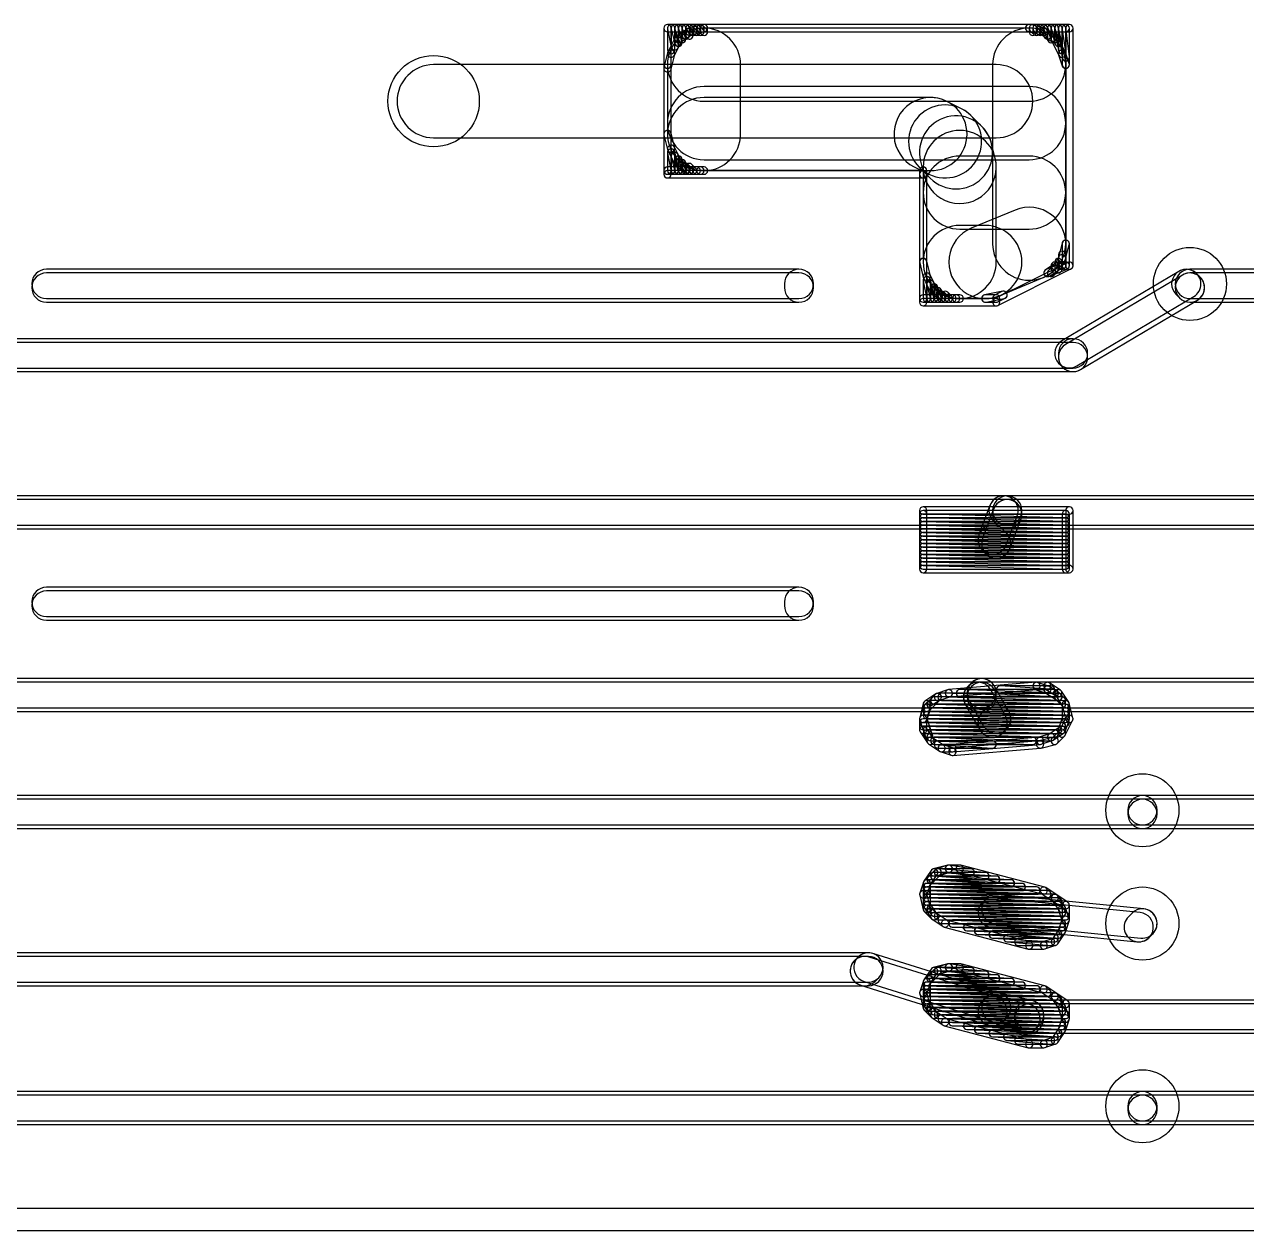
# Model space of a CAD drawing. Extents: x 2.7 to 76.1, y 3.1 to 47.6.
# Drawn here: x 55.09 to 63.59, y 37.76 to 46.14 of the extents above; entities that cross this region are included whole.
import ezdxf

# ---------------------------------------------------------------- set-up
doc = ezdxf.new("R2010")
doc.units = 0

msp = doc.modelspace()

# ---------------------------------------------------------------- linework, layer by layer
for points in [[(62.357, 46.1423), (59.563, 46.1423, 1), (59.563, 46.09145), (62.357, 46.09145, 1)], [(59.537575, 46.116875), (59.537575, 45.100875, 1), (59.588425, 45.100875), (59.588425, 46.116875, 1)], [(59.817, 46.1423), (59.563, 46.1423, 1), (59.563, 46.09145), (59.817, 46.09145, 1)], [(59.537575, 46.116875), (59.537575, 45.862875, 1), (59.588425, 45.862875), (59.588425, 46.116875, 1)], [(59.563465, 46.111885), (59.588865, 45.984885, 1), (59.63873, 45.99486), (59.61333, 46.12186, 1)], [(59.613825, 45.964475), (59.613825, 46.116875, 1), (59.562975, 46.116875), (59.562975, 45.964475, 1)], [(59.58913, 46.110705), (59.61453, 46.009105, 1), (59.663865, 46.02144), (59.638465, 46.12304, 1)], [(59.639225, 45.989875), (59.639225, 46.116875, 1), (59.588375, 46.116875), (59.588375, 45.989875, 1)], [(59.615075, 46.10883), (59.640475, 46.03263, 1), (59.68872, 46.048715), (59.66332, 46.124915, 1)], [(59.664625, 46.015275), (59.664625, 46.116875, 1), (59.613775, 46.116875), (59.613775, 46.015275, 1)], [(59.641855, 46.1055), (59.667255, 46.0547, 1), (59.71274, 46.077445), (59.68734, 46.128245, 1)], [(59.690025, 46.040675), (59.690025, 46.116875, 1), (59.639175, 46.116875), (59.639175, 46.040675, 1)], [(59.667255, 46.1055), (59.692655, 46.0547, 1), (59.73814, 46.077445), (59.71274, 46.128245, 1)], [(59.715425, 46.066075), (59.715425, 46.116875, 1), (59.664575, 46.116875), (59.664575, 46.066075, 1)], [(59.721565, 46.066805), (59.823165, 46.092205, 1), (59.81083, 46.14154), (59.70923, 46.11614, 1)], [(59.69742, 46.098895), (59.72282, 46.073495, 1), (59.758775, 46.10945), (59.733375, 46.13485, 1)], [(59.740825, 46.066075), (59.740825, 46.116875, 1), (59.689975, 46.116875), (59.689975, 46.066075, 1)], [(59.72282, 46.098895), (59.74822, 46.073495, 1), (59.784175, 46.10945), (59.758775, 46.13485, 1)], [(59.766225, 46.091475), (59.766225, 46.116875, 1), (59.715375, 46.116875), (59.715375, 46.091475, 1)], [(59.74822, 46.098895), (59.77362, 46.073495, 1), (59.809575, 46.10945), (59.784175, 46.13485, 1)], [(59.791625, 46.091475), (59.791625, 46.116875, 1), (59.740775, 46.116875), (59.740775, 46.091475, 1)], [(59.77362, 46.098895), (59.79902, 46.073495, 1), (59.834975, 46.10945), (59.809575, 46.13485, 1)], [(59.817025, 46.091475), (59.817025, 46.116875, 1), (59.766175, 46.116875), (59.766175, 46.091475, 1)], [(59.842425, 46.091475), (59.842425, 46.116875, 1), (59.791575, 46.116875), (59.791575, 46.091475, 1)], [(62.07143, 46.092205), (62.17303, 46.066805, 1), (62.185365, 46.11614), (62.083765, 46.14154, 1)], [(62.3316, 46.1423), (62.0776, 46.1423, 1), (62.0776, 46.09145), (62.3316, 46.09145, 1)], [(62.08502, 46.098895), (62.11042, 46.073495, 1), (62.146375, 46.10945), (62.120975, 46.13485, 1)], [(62.128425, 46.091475), (62.128425, 46.116875, 1), (62.077575, 46.116875), (62.077575, 46.091475, 1)], [(62.11042, 46.098895), (62.13582, 46.073495, 1), (62.171775, 46.10945), (62.146375, 46.13485, 1)], [(62.153825, 46.091475), (62.153825, 46.116875, 1), (62.102975, 46.116875), (62.102975, 46.091475, 1)], [(62.13582, 46.098895), (62.16122, 46.073495, 1), (62.197175, 46.10945), (62.171775, 46.13485, 1)], [(62.179225, 46.091475), (62.179225, 46.116875, 1), (62.128375, 46.116875), (62.128375, 46.091475, 1)], [(62.156455, 46.1055), (62.181855, 46.0547, 1), (62.22734, 46.077445), (62.20194, 46.128245, 1)], [(62.204625, 46.091475), (62.204625, 46.116875, 1), (62.153775, 46.116875), (62.153775, 46.091475, 1)], [(62.180475, 46.10883), (62.205875, 46.03263, 1), (62.25412, 46.048715), (62.22872, 46.124915, 1)], [(62.230025, 46.066075), (62.230025, 46.116875, 1), (62.179175, 46.116875), (62.179175, 46.066075, 1)], [(62.205875, 46.10883), (62.231275, 46.03263, 1), (62.27952, 46.048715), (62.25412, 46.124915, 1)], [(62.255425, 46.040675), (62.255425, 46.116875, 1), (62.204575, 46.116875), (62.204575, 46.040675, 1)], [(62.23073, 46.110705), (62.25613, 46.009105, 1), (62.305465, 46.02144), (62.280065, 46.12304, 1)], [(62.280825, 46.040675), (62.280825, 46.116875, 1), (62.229975, 46.116875), (62.229975, 46.040675, 1)], [(62.25572, 46.112695), (62.28112, 45.960295, 1), (62.331275, 45.96865), (62.305875, 46.12105, 1)], [(62.306225, 46.015275), (62.306225, 46.116875, 1), (62.255375, 46.116875), (62.255375, 46.015275, 1)], [(62.28097, 46.11372), (62.30637, 45.91052, 1), (62.356825, 45.916825), (62.331425, 46.120025, 1)], [(62.331625, 45.964475), (62.331625, 46.116875, 1), (62.280775, 46.116875), (62.280775, 45.964475, 1)], [(62.357025, 45.913675), (62.357025, 46.116875, 1), (62.306175, 46.116875), (62.306175, 45.913675, 1)], [(62.357025, 45.862875), (62.357025, 46.116875, 1), (62.306175, 46.116875), (62.306175, 45.862875, 1)], [(62.382425, 44.465875), (62.382425, 46.116875, 1), (62.331575, 46.116875), (62.331575, 44.465875, 1)], [(59.61114, 45.9277), (59.66194, 46.0293, 1), (59.616455, 46.052045), (59.565655, 45.950445, 1)], [(62.0776, 46.1169), (59.817, 46.1169, 1), (59.817, 45.60885), (62.0776, 45.60885, 1)], [(59.562975, 45.862875), (59.562975, 45.380275, 1), (60.071025, 45.380275), (60.071025, 45.862875, 1)], [(59.6533, 46.01952), (59.7295, 46.07032, 1), (59.701295, 46.112625), (59.625095, 46.061825, 1)], [(62.331625, 44.618275), (62.331625, 45.862875, 1), (61.823575, 45.862875), (61.823575, 44.618275, 1)], [(62.165095, 46.07032), (62.241295, 46.01952, 1), (62.2695, 46.061825), (62.1933, 46.112625, 1)], [(62.232655, 46.0293), (62.283455, 45.9277, 1), (62.32894, 45.950445), (62.27814, 46.052045, 1)], [(59.587665, 45.831305), (59.613065, 45.932905, 1), (59.56373, 45.94524), (59.53833, 45.84364, 1)], [(62.282075, 45.93103), (62.307475, 45.85483, 1), (62.35572, 45.870915), (62.33032, 45.947115, 1)], [(57.9374, 45.35485), (61.849, 45.35485, 1), (61.849, 45.8629), (57.9374, 45.8629, 1)], [(59.817, 45.20245), (62.0776, 45.20245, 1), (62.0776, 45.7105), (59.817, 45.7105, 1)], [(59.817, 45.12625), (61.3918, 45.12625, 1), (61.3918, 45.6343), (59.817, 45.6343, 1)], [(61.278195, 45.153065), (61.379795, 45.102265, 1), (61.607, 45.55668), (61.5054, 45.60748, 1)], [(61.313775, 45.14985), (61.389975, 45.07365, 1), (61.74922, 45.432895), (61.67302, 45.509095, 1)], [(61.323155, 45.19166), (61.348555, 45.09006, 1), (61.84144, 45.213285), (61.81604, 45.314885, 1)], [(59.613065, 45.28484), (59.587665, 45.38644, 1), (59.53833, 45.374105), (59.56373, 45.272505, 1)], [(59.537575, 45.380275), (59.537575, 45.126275, 1), (59.588425, 45.126275), (59.588425, 45.380275, 1)], [(61.340975, 45.151675), (61.340975, 44.491275, 1), (61.849025, 44.491275), (61.849025, 45.151675, 1)], [(59.66194, 45.188445), (59.61114, 45.290045, 1), (59.565655, 45.2673), (59.616455, 45.1657, 1)], [(59.563465, 45.248285), (59.588865, 45.121285, 1), (59.63873, 45.13126), (59.61333, 45.25826, 1)], [(59.613825, 45.126275), (59.613825, 45.253275, 1), (59.562975, 45.253275), (59.562975, 45.126275, 1)], [(59.58913, 45.221705), (59.61453, 45.120105, 1), (59.663865, 45.13244), (59.638465, 45.23404, 1)], [(59.639225, 45.126275), (59.639225, 45.227875, 1), (59.588375, 45.227875), (59.588375, 45.126275, 1)], [(59.615075, 45.19443), (59.640475, 45.11823, 1), (59.68872, 45.134315), (59.66332, 45.210515, 1)], [(59.664625, 45.126275), (59.664625, 45.202475, 1), (59.613775, 45.202475), (59.613775, 45.126275, 1)], [(59.7295, 45.147425), (59.6533, 45.198225, 1), (59.625095, 45.15592), (59.701295, 45.10512, 1)], [(59.641855, 45.1657), (59.667255, 45.1149, 1), (59.71274, 45.137645), (59.68734, 45.188445, 1)], [(59.690025, 45.126275), (59.690025, 45.177075, 1), (59.639175, 45.177075), (59.639175, 45.126275, 1)], [(61.595, 44.71985), (62.0776, 44.71985, 1), (62.0776, 45.2279), (61.595, 45.2279, 1)], [(59.563, 45.10085), (59.817, 45.10085, 1), (59.817, 45.1517), (59.563, 45.1517, 1)], [(59.563, 45.07545), (61.341, 45.07545, 1), (61.341, 45.1263), (59.563, 45.1263, 1)], [(59.67202, 45.133695), (59.69742, 45.108295, 1), (59.733375, 45.14425), (59.707975, 45.16965, 1)], [(59.715425, 45.126275), (59.715425, 45.151675, 1), (59.664575, 45.151675), (59.664575, 45.126275, 1)], [(59.69742, 45.133695), (59.72282, 45.108295, 1), (59.758775, 45.14425), (59.733375, 45.16965, 1)], [(59.740825, 45.126275), (59.740825, 45.151675, 1), (59.689975, 45.151675), (59.689975, 45.126275, 1)], [(59.817, 45.1517), (59.7154, 45.1517, 1), (59.7154, 45.10085), (59.817, 45.10085, 1)], [(59.7408, 45.10085), (59.7662, 45.10085, 1), (59.7662, 45.1517), (59.7408, 45.1517, 1)], [(59.7662, 45.10085), (59.7916, 45.10085, 1), (59.7916, 45.1517), (59.7662, 45.1517, 1)], [(59.7916, 45.10085), (59.817, 45.10085, 1), (59.817, 45.1517), (59.7916, 45.1517, 1)], [(61.366425, 45.100875), (61.366425, 45.126275, 1), (61.315575, 45.126275), (61.315575, 45.100875, 1)], [(61.315575, 45.126275), (61.315575, 45.100875, 1), (61.366425, 45.100875), (61.366425, 45.126275, 1)], [(61.315575, 45.100875), (61.315575, 44.211875, 1), (61.366425, 44.211875), (61.366425, 45.100875, 1)], [(61.8705, 44.25679), (62.1753, 44.38379, 1), (61.979895, 44.852755), (61.675095, 44.725755, 1)], [(61.595, 44.23725), (61.7728, 44.23725, 1), (61.7728, 44.7453), (61.595, 44.7453, 1)], [(62.30693, 44.62444), (62.28153, 44.52284, 1), (62.330865, 44.510505), (62.356265, 44.612105, 1)], [(62.357025, 44.465875), (62.357025, 44.618275, 1), (62.306175, 44.618275), (62.306175, 44.465875, 1)], [(62.283455, 44.528045), (62.258055, 44.477245, 1), (62.30354, 44.4545), (62.32894, 44.5053, 1)], [(62.331625, 44.465875), (62.331625, 44.542075, 1), (62.280775, 44.542075), (62.280775, 44.465875, 1)], [(60.4774, 44.4405), (55.245, 44.4405, 1), (55.245, 44.23725), (60.4774, 44.23725, 1)], [(60.579025, 44.313475), (60.579025, 44.338875, 1), (60.375775, 44.338875), (60.375775, 44.313475, 1)], [(61.391065, 44.39584), (61.365665, 44.49744, 1), (61.31633, 44.485105), (61.34173, 44.383505, 1)], [(61.315575, 44.491275), (61.315575, 44.237275, 1), (61.366425, 44.237275), (61.366425, 44.491275, 1)], [(61.86037, 44.18913), (62.36837, 44.44313, 1), (62.345625, 44.488615), (61.837625, 44.234615, 1)], [(62.21404, 44.391465), (62.34104, 44.442265, 1), (62.322155, 44.48948), (62.195155, 44.43868, 1)], [(62.266695, 44.487025), (62.190495, 44.436225, 1), (62.2187, 44.39392), (62.2949, 44.44472, 1)], [(62.247975, 44.397095), (62.273375, 44.422495, 1), (62.23742, 44.45845), (62.21202, 44.43305, 1)], [(62.23742, 44.447895), (62.26282, 44.422495, 1), (62.298775, 44.45845), (62.273375, 44.48385, 1)], [(62.280825, 44.440475), (62.280825, 44.465875, 1), (62.229975, 44.465875), (62.229975, 44.440475, 1)], [(62.26282, 44.473295), (62.28822, 44.447895, 1), (62.324175, 44.48385), (62.298775, 44.50925, 1)], [(63.117915, 44.426255), (62.305115, 43.943655, 1), (62.40888, 43.76889), (63.22168, 44.25149, 1)], [(62.306225, 44.440475), (62.306225, 44.491275, 1), (62.255375, 44.491275), (62.255375, 44.440475, 1)], [(63.267055, 44.38533), (63.241655, 44.41073, 1), (63.09794, 44.267015), (63.12334, 44.241615, 1)], [(65.5574, 44.4405), (63.1952, 44.4405, 1), (63.1952, 44.23725), (65.5574, 44.23725, 1)], [(55.245, 44.21185), (60.4774, 44.21185, 1), (60.4774, 44.4151), (55.245, 44.4151, 1)], [(61.43994, 44.299445), (61.38914, 44.401045, 1), (61.343655, 44.3783), (61.394455, 44.2767, 1)], [(61.341465, 44.359285), (61.366865, 44.232285, 1), (61.41673, 44.24226), (61.39133, 44.36926, 1)], [(61.391825, 44.237275), (61.391825, 44.364275, 1), (61.340975, 44.364275), (61.340975, 44.237275, 1)], [(61.36713, 44.332705), (61.39253, 44.231105, 1), (61.441865, 44.24344), (61.416465, 44.34504, 1)], [(61.417225, 44.237275), (61.417225, 44.338875, 1), (61.366375, 44.338875), (61.366375, 44.237275, 1)], [(62.43428, 43.74349), (63.24708, 44.22609, 1), (63.143315, 44.400855), (62.330515, 43.918255, 1)], [(63.1952, 44.21185), (65.5574, 44.21185, 1), (65.5574, 44.4151), (63.1952, 44.4151, 1)], [(61.393075, 44.30543), (61.418475, 44.22923, 1), (61.46672, 44.245315), (61.44132, 44.321515, 1)], [(61.442625, 44.237275), (61.442625, 44.313475, 1), (61.391775, 44.313475), (61.391775, 44.237275, 1)], [(61.5075, 44.258425), (61.4313, 44.309225, 1), (61.403095, 44.26692), (61.479295, 44.21612, 1)], [(61.419855, 44.2767), (61.445255, 44.2259, 1), (61.49074, 44.248645), (61.46534, 44.299445, 1)], [(61.468025, 44.237275), (61.468025, 44.288075, 1), (61.417175, 44.288075), (61.417175, 44.237275, 1)], [(61.45002, 44.244695), (61.47542, 44.219295, 1), (61.511375, 44.25525), (61.485975, 44.28065, 1)], [(61.493425, 44.237275), (61.493425, 44.262675, 1), (61.442575, 44.262675), (61.442575, 44.237275, 1)], [(61.47542, 44.244695), (61.50082, 44.219295, 1), (61.536775, 44.25525), (61.511375, 44.28065, 1)], [(61.518825, 44.237275), (61.518825, 44.262675, 1), (61.467975, 44.262675), (61.467975, 44.237275, 1)], [(61.89481, 44.287605), (61.76781, 44.262205, 1), (61.777785, 44.21234), (61.904785, 44.23774, 1)], [(61.86037, 44.21453), (61.91117, 44.23993, 1), (61.888425, 44.285415), (61.837625, 44.260015, 1)], [(61.341, 44.21185), (61.595, 44.21185, 1), (61.595, 44.2627), (61.341, 44.2627, 1)], [(61.341, 44.18645), (61.849, 44.18645, 1), (61.849, 44.2373), (61.341, 44.2373, 1)], [(61.595, 44.2627), (61.4934, 44.2627, 1), (61.4934, 44.21185), (61.595, 44.21185, 1)], [(61.5188, 44.21185), (61.5442, 44.21185, 1), (61.5442, 44.2627), (61.5188, 44.2627, 1)], [(61.5442, 44.21185), (61.5696, 44.21185, 1), (61.5696, 44.2627), (61.5442, 44.2627, 1)], [(61.5696, 44.21185), (61.595, 44.21185, 1), (61.595, 44.2627), (61.5696, 44.2627, 1)], [(61.7728, 44.21185), (61.849, 44.21185, 1), (61.849, 44.2627), (61.7728, 44.2627, 1)], [(62.3824, 43.9579), (54.9402, 43.9579, 1), (54.9402, 43.75465), (62.3824, 43.75465, 1)], [(54.9402, 43.72925), (62.3824, 43.72925, 1), (62.3824, 43.9325), (54.9402, 43.9325, 1)], [(62.484025, 43.830875), (62.484025, 43.856275, 1), (62.280775, 43.856275), (62.280775, 43.830875, 1)], [(61.9252, 42.8657), (52.705, 42.8657, 1), (52.705, 42.66245), (61.9252, 42.66245, 1)], [(52.705, 42.63705), (61.9252, 42.63705, 1), (61.9252, 42.8403), (52.705, 42.8403, 1)], [(61.804645, 42.799755), (61.728445, 42.596555, 1), (61.91875, 42.52519), (61.99495, 42.72839, 1)], [(61.804645, 42.799755), (61.728445, 42.596555, 1), (61.91875, 42.52519), (61.99495, 42.72839, 1)], [(61.94415, 42.49979), (62.02035, 42.70299, 1), (61.830045, 42.774355), (61.753845, 42.571155, 1)], [(61.94415, 42.49979), (62.02035, 42.70299, 1), (61.830045, 42.774355), (61.753845, 42.571155, 1)], [(61.997055, 42.81053), (61.971655, 42.83593, 1), (61.82794, 42.692215), (61.85334, 42.666815, 1)], [(62.026825, 42.738675), (62.026825, 42.764075, 1), (61.823575, 42.764075), (61.823575, 42.738675, 1)], [(64.77, 42.8657), (61.9252, 42.8657, 1), (61.9252, 42.66245), (64.77, 42.66245, 1)], [(61.9252, 42.63705), (64.77, 42.63705, 1), (64.77, 42.8403), (61.9252, 42.8403, 1)], [(62.33225, 42.71329), (61.34165, 42.73869, 1), (61.340345, 42.687855), (62.330945, 42.662455, 1)], [(62.357, 42.7895), (61.341, 42.7895, 1), (61.341, 42.73865), (62.357, 42.73865, 1)], [(61.315575, 42.764075), (61.315575, 42.357675, 1), (61.366425, 42.357675), (61.366425, 42.764075, 1)], [(62.3316, 42.7641), (61.341, 42.7641, 1), (61.341, 42.71325), (62.3316, 42.71325, 1)], [(61.315575, 42.738675), (61.315575, 42.357675, 1), (61.366425, 42.357675), (61.366425, 42.738675, 1)], [(61.341, 42.68785), (62.3316, 42.68785, 1), (62.3316, 42.7387), (61.341, 42.7387, 1)], [(62.357025, 42.357675), (62.357025, 42.738675, 1), (62.306175, 42.738675), (62.306175, 42.357675, 1)], [(62.382425, 42.357675), (62.382425, 42.764075, 1), (62.331575, 42.764075), (62.331575, 42.357675, 1)], [(62.33225, 42.68789), (61.34165, 42.71329, 1), (61.340345, 42.662455), (62.330945, 42.637055, 1)], [(62.33225, 42.66249), (61.34165, 42.68789, 1), (61.340345, 42.637055), (62.330945, 42.611655, 1)], [(62.33225, 42.63709), (61.34165, 42.66249, 1), (61.340345, 42.611655), (62.330945, 42.586255, 1)], [(61.341, 42.66245), (62.3316, 42.66245, 1), (62.3316, 42.7133), (61.341, 42.7133, 1)], [(61.341, 42.63705), (62.3316, 42.63705, 1), (62.3316, 42.6879), (61.341, 42.6879, 1)], [(61.341, 42.61165), (62.3316, 42.61165, 1), (62.3316, 42.6625), (61.341, 42.6625, 1)], [(61.75174, 42.489015), (61.77714, 42.463615, 1), (61.920855, 42.60733), (61.895455, 42.63273, 1)], [(62.33225, 42.61169), (61.34165, 42.63709, 1), (61.340345, 42.586255), (62.330945, 42.560855, 1)], [(62.33225, 42.58629), (61.34165, 42.61169, 1), (61.340345, 42.560855), (62.330945, 42.535455, 1)], [(62.33225, 42.56089), (61.34165, 42.58629, 1), (61.340345, 42.535455), (62.330945, 42.510055, 1)], [(61.341, 42.58625), (62.3316, 42.58625, 1), (62.3316, 42.6371), (61.341, 42.6371, 1)], [(62.3316, 42.6371), (61.341, 42.6371, 1), (61.341, 42.58625), (62.3316, 42.58625, 1)], [(61.341, 42.58625), (62.3316, 42.58625, 1), (62.3316, 42.6371), (61.341, 42.6371, 1)], [(61.341, 42.56085), (62.3316, 42.56085, 1), (62.3316, 42.6117), (61.341, 42.6117, 1)], [(61.341, 42.53545), (62.3316, 42.53545, 1), (62.3316, 42.5863), (61.341, 42.5863, 1)], [(62.33225, 42.53549), (61.34165, 42.56089, 1), (61.340345, 42.510055), (62.330945, 42.484655, 1)], [(62.33225, 42.51009), (61.34165, 42.53549, 1), (61.340345, 42.484655), (62.330945, 42.459255, 1)], [(62.33225, 42.48469), (61.34165, 42.51009, 1), (61.340345, 42.459255), (62.330945, 42.433855, 1)], [(62.33225, 42.45929), (61.34165, 42.48469, 1), (61.340345, 42.433855), (62.330945, 42.408455, 1)], [(61.341, 42.51005), (62.3316, 42.51005, 1), (62.3316, 42.5609), (61.341, 42.5609, 1)], [(61.341, 42.48465), (62.3316, 42.48465, 1), (62.3316, 42.5355), (61.341, 42.5355, 1)], [(61.341, 42.45925), (62.3316, 42.45925, 1), (62.3316, 42.5101), (61.341, 42.5101, 1)], [(61.341, 42.43385), (62.3316, 42.43385, 1), (62.3316, 42.4847), (61.341, 42.4847, 1)], [(62.33225, 42.43389), (61.34165, 42.45929, 1), (61.340345, 42.408455), (62.330945, 42.383055, 1)], [(62.33225, 42.40849), (61.34165, 42.43389, 1), (61.340345, 42.383055), (62.330945, 42.357655, 1)], [(61.341, 42.40845), (62.3316, 42.40845, 1), (62.3316, 42.4593), (61.341, 42.4593, 1)], [(61.341, 42.38305), (62.3316, 42.38305, 1), (62.3316, 42.4339), (61.341, 42.4339, 1)], [(61.341, 42.35765), (62.3316, 42.35765, 1), (62.3316, 42.4085), (61.341, 42.4085, 1)], [(61.341, 42.33225), (62.3316, 42.33225, 1), (62.3316, 42.3831), (61.341, 42.3831, 1)], [(61.341, 42.33225), (62.357, 42.33225, 1), (62.357, 42.3831), (61.341, 42.3831, 1)], [(60.4774, 42.2307), (55.245, 42.2307, 1), (55.245, 42.02745), (60.4774, 42.02745, 1)], [(60.579025, 42.103675), (60.579025, 42.129075, 1), (60.375775, 42.129075), (60.375775, 42.103675, 1)], [(55.245, 42.00205), (60.4774, 42.00205, 1), (60.4774, 42.2053), (55.245, 42.2053, 1)], [(61.7474, 41.5957), (53.4924, 41.5957, 1), (53.4924, 41.39245), (61.7474, 41.39245, 1)], [(53.4924, 41.36705), (61.7474, 41.36705, 1), (61.7474, 41.5703), (53.4924, 41.5703, 1)], [(62.126285, 41.57021), (61.516685, 41.51941, 1), (61.52091, 41.468735), (62.13051, 41.519535, 1)], [(62.126285, 41.57021), (61.516685, 41.51941, 1), (61.52091, 41.468735), (62.13051, 41.519535, 1)], [(61.63376, 41.41825), (61.73536, 41.24045, 1), (61.911835, 41.341295), (61.810235, 41.519095, 1)], [(61.63376, 41.41825), (61.73536, 41.24045, 1), (61.911835, 41.341295), (61.810235, 41.519095, 1)], [(61.67554, 41.56593), (61.65014, 41.54053, 1), (61.793855, 41.396815), (61.819255, 41.422215, 1)], [(61.937235, 41.366695), (61.835635, 41.544495, 1), (61.65916, 41.44365), (61.76076, 41.26585, 1)], [(61.937235, 41.366695), (61.835635, 41.544495, 1), (61.65916, 41.44365), (61.76076, 41.26585, 1)], [(64.135, 41.5957), (61.7474, 41.5957, 1), (61.7474, 41.39245), (64.135, 41.39245, 1)], [(61.645775, 41.494075), (61.645775, 41.468675, 1), (61.849025, 41.468675), (61.849025, 41.494075, 1)], [(61.7474, 41.36705), (64.135, 41.36705, 1), (64.135, 41.5703), (61.7474, 41.5703, 1)], [(62.21264, 41.543595), (62.13644, 41.568995, 1), (62.120355, 41.52075), (62.196555, 41.49535, 1)], [(62.2046, 41.5703), (62.1284, 41.5703, 1), (62.1284, 41.51945), (62.2046, 41.51945, 1)], [(62.2949, 41.515225), (62.2187, 41.566025, 1), (62.190495, 41.52372), (62.266695, 41.47292, 1)], [(61.42462, 41.48665), (61.34842, 41.41045, 1), (61.384375, 41.374495), (61.460575, 41.450695, 1)], [(61.428495, 41.489825), (61.352295, 41.439025, 1), (61.3805, 41.39672), (61.4567, 41.44752, 1)], [(61.4172, 41.41785), (62.3062, 41.41785, 1), (62.3062, 41.4687), (61.4172, 41.4687, 1)], [(62.306925, 41.443285), (61.417925, 41.468685, 1), (61.41647, 41.41786), (62.30547, 41.39246, 1)], [(61.510755, 41.518195), (61.434555, 41.492795, 1), (61.45064, 41.44455), (61.52684, 41.46995, 1)], [(61.510755, 41.518195), (61.434555, 41.492795, 1), (61.45064, 41.44455), (61.52684, 41.46995, 1)], [(62.30697, 41.468685), (61.46877, 41.494085, 1), (61.467225, 41.44326), (62.305425, 41.41786, 1)], [(61.468, 41.44325), (62.2808, 41.44325, 1), (62.2808, 41.4941), (61.468, 41.4941, 1)], [(62.28174, 41.49408), (61.59594, 41.51948, 1), (61.594055, 41.468665), (62.279855, 41.443265, 1)], [(61.595, 41.46865), (62.2554, 41.46865, 1), (62.2554, 41.5195), (61.595, 41.5195, 1)], [(62.25709, 41.51944), (61.87609, 41.54484, 1), (61.872705, 41.494105), (62.253705, 41.468705, 1)], [(61.8744, 41.49405), (62.23, 41.49405, 1), (62.23, 41.5449), (61.8744, 41.5449, 1)], [(62.2949, 41.489825), (62.2187, 41.540625, 1), (62.190495, 41.49832), (62.266695, 41.44752, 1)], [(62.349575, 41.43585), (62.298775, 41.48665, 1), (62.26282, 41.450695), (62.31362, 41.399895, 1)], [(62.35275, 41.431975), (62.30195, 41.508175, 1), (62.259645, 41.47997), (62.310445, 41.40377, 1)], [(61.342275, 41.400515), (61.316875, 41.324315, 1), (61.36512, 41.30823), (61.39052, 41.38443, 1)], [(61.34173, 41.42404), (61.31633, 41.32244, 1), (61.365665, 41.310105), (61.391065, 41.411705, 1)], [(62.332265, 41.39249), (61.367065, 41.41789, 1), (61.36573, 41.367055), (62.33093, 41.341655, 1)], [(62.332265, 41.36709), (61.367065, 41.39249, 1), (61.36573, 41.341655), (62.33093, 41.316255, 1)], [(61.3664, 41.36705), (62.3316, 41.36705, 1), (62.3316, 41.4179), (61.3664, 41.4179, 1)], [(61.3664, 41.34165), (62.3316, 41.34165, 1), (62.3316, 41.3925), (61.3664, 41.3925, 1)], [(62.332285, 41.41789), (61.392485, 41.44329, 1), (61.39111, 41.392455), (62.33091, 41.367055, 1)], [(61.3918, 41.39245), (62.3062, 41.39245, 1), (62.3062, 41.4433), (61.3918, 41.4433, 1)], [(61.895455, 41.219015), (61.920855, 41.244415, 1), (61.77714, 41.38813), (61.75174, 41.36273, 1)], [(62.381665, 41.32244), (62.356265, 41.42404, 1), (62.30693, 41.411705), (62.33233, 41.310105, 1)], [(62.357025, 41.316275), (62.357025, 41.417875, 1), (62.306175, 41.417875), (62.306175, 41.316275, 1)], [(61.316875, 41.30823), (61.342275, 41.23203, 1), (61.39052, 41.248115), (61.36512, 41.324315, 1)], [(62.306865, 41.29089), (61.341665, 41.31629, 1), (61.34033, 41.265455), (62.30553, 41.240055, 1)], [(62.33225, 41.31629), (61.34165, 41.34169, 1), (61.340345, 41.290855), (62.330945, 41.265455, 1)], [(61.341, 41.29085), (62.3316, 41.29085, 1), (62.3316, 41.3417), (61.341, 41.3417, 1)], [(61.315575, 41.316275), (61.315575, 41.240075, 1), (61.366425, 41.240075), (61.366425, 41.316275, 1)], [(61.341, 41.26545), (62.3316, 41.26545, 1), (62.3316, 41.3163), (61.341, 41.3163, 1)], [(62.332265, 41.34169), (61.367065, 41.36709, 1), (61.36573, 41.316255), (62.33093, 41.290855, 1)], [(61.3664, 41.31625), (62.3316, 41.31625, 1), (62.3316, 41.3671), (61.3664, 41.3671, 1)], [(62.33032, 41.23203), (62.35572, 41.30823, 1), (62.307475, 41.324315), (62.282075, 41.248115, 1)], [(62.32894, 41.2033), (62.37974, 41.3049, 1), (62.334255, 41.327645), (62.283455, 41.226045, 1)], [(62.306865, 41.26549), (61.341665, 41.29089, 1), (61.34033, 41.240055), (62.30553, 41.214655, 1)], [(61.341, 41.24005), (62.3062, 41.24005, 1), (62.3062, 41.2909), (61.341, 41.2909, 1)], [(62.2808, 41.2655), (61.341, 41.2655, 1), (61.341, 41.21465), (62.2808, 41.21465, 1)], [(61.341, 41.21465), (62.3062, 41.21465, 1), (62.3062, 41.2655), (61.341, 41.2655, 1)], [(61.319845, 41.22597), (61.370645, 41.14977, 1), (61.41295, 41.177975), (61.36215, 41.254175, 1)], [(61.342275, 41.23203), (61.367675, 41.15583, 1), (61.41592, 41.171915), (61.39052, 41.248115, 1)], [(62.230745, 41.214685), (61.367145, 41.240085, 1), (61.36565, 41.18926), (62.22925, 41.16386, 1)], [(61.3664, 41.21465), (62.2808, 41.21465, 1), (62.2808, 41.2655), (61.3664, 41.2655, 1)], [(62.256125, 41.240085), (61.367125, 41.265485, 1), (61.36567, 41.21466), (62.25467, 41.18926, 1)], [(61.3664, 41.18925), (62.2554, 41.18925, 1), (62.2554, 41.2401), (61.3664, 41.2401, 1)], [(62.103905, 41.18928), (61.392705, 41.21468, 1), (61.39089, 41.163865), (62.10209, 41.138465, 1)], [(61.3918, 41.16385), (62.23, 41.16385, 1), (62.23, 41.2147), (61.3918, 41.2147, 1)], [(62.16184, 41.13975), (62.23804, 41.16515, 1), (62.221955, 41.213395), (62.145755, 41.187995, 1)], [(62.2441, 41.16812), (62.3203, 41.21892, 1), (62.292095, 41.261225), (62.215895, 41.210425, 1)], [(62.273375, 41.145895), (62.324175, 41.196695, 1), (62.28822, 41.23265), (62.23742, 41.18185, 1)], [(61.377695, 41.14272), (61.453895, 41.09192, 1), (61.4821, 41.134225), (61.4059, 41.185025, 1)], [(61.377695, 41.14272), (61.453895, 41.09192, 1), (61.4821, 41.134225), (61.4059, 41.185025, 1)], [(61.825185, 41.16385), (61.418785, 41.18925, 1), (61.41561, 41.138495), (61.82201, 41.113095, 1)], [(61.4172, 41.13845), (62.103, 41.13845, 1), (62.103, 41.1893), (61.4172, 41.1893, 1)], [(61.4426, 41.11305), (61.8236, 41.11305, 1), (61.8236, 41.1639), (61.4426, 41.1639, 1)], [(61.459955, 41.08895), (61.536155, 41.06355, 1), (61.55224, 41.111795), (61.47604, 41.137195, 1)], [(61.468, 41.08765), (61.5442, 41.08765, 1), (61.5442, 41.1385), (61.468, 41.1385, 1)], [(61.54631, 41.087735), (62.15591, 41.138535, 1), (62.151685, 41.18921), (61.542085, 41.13841, 1)], [(61.54631, 41.062335), (62.15591, 41.113135, 1), (62.151685, 41.16381), (61.542085, 41.11301, 1)], [(62.159965, 41.113805), (62.261565, 41.139205, 1), (62.24923, 41.18854), (62.14763, 41.16314, 1)], [(62.865, 40.7829), (53.975, 40.7829, 1), (53.975, 40.57965), (62.865, 40.57965, 1)], [(62.966625, 40.655875), (62.966625, 40.681275, 1), (62.763375, 40.681275), (62.763375, 40.655875, 1)], [(65.7352, 40.7829), (62.865, 40.7829, 1), (62.865, 40.57965), (65.7352, 40.57965, 1)], [(53.975, 40.55425), (62.865, 40.55425, 1), (62.865, 40.7575), (53.975, 40.7575, 1)], [(62.865, 40.55425), (65.7352, 40.55425, 1), (65.7352, 40.7575), (62.865, 40.7575, 1)], [(61.42462, 40.26745), (61.34842, 40.19125, 1), (61.384375, 40.155295), (61.460575, 40.231495, 1)], [(61.396045, 40.263575), (61.345245, 40.187375, 1), (61.38755, 40.15917), (61.43835, 40.23537, 1)], [(61.51263, 40.29954), (61.41103, 40.27414, 1), (61.423365, 40.224805), (61.524965, 40.250205, 1)], [(61.510755, 40.298995), (61.434555, 40.273595, 1), (61.45064, 40.22535), (61.52684, 40.25075, 1)], [(61.77475, 40.249425), (61.44455, 40.274825, 1), (61.440645, 40.22412), (61.770845, 40.19872, 1)], [(61.4426, 40.22405), (61.6712, 40.22405, 1), (61.6712, 40.2749), (61.4426, 40.2749, 1)], [(61.675375, 40.27455), (61.522975, 40.29995, 1), (61.51462, 40.249795), (61.66702, 40.224395, 1)], [(61.595, 40.3003), (61.5188, 40.3003, 1), (61.5188, 40.24945), (61.595, 40.24945, 1)], [(61.595, 40.3003), (61.5188, 40.3003, 1), (61.5188, 40.24945), (61.595, 40.24945, 1)], [(62.185615, 40.147075), (61.601415, 40.299475, 1), (61.58858, 40.25027), (62.17278, 40.09787, 1)], [(62.185615, 40.147075), (61.601415, 40.299475, 1), (61.58858, 40.25027), (62.17278, 40.09787, 1)], [(61.342275, 40.181315), (61.316875, 40.105115, 1), (61.36512, 40.08903), (61.39052, 40.16523, 1)], [(62.027775, 40.17328), (61.367375, 40.19868, 1), (61.36542, 40.147865), (62.02582, 40.122465, 1)], [(61.3664, 40.14785), (61.9506, 40.14785, 1), (61.9506, 40.1987), (61.3664, 40.1987, 1)], [(61.340975, 40.173275), (61.340975, 40.097075, 1), (61.391825, 40.097075), (61.391825, 40.173275, 1)], [(61.95175, 40.19867), (61.39295, 40.22407, 1), (61.390645, 40.173275), (61.949445, 40.147875, 1)], [(61.3918, 40.17325), (61.849, 40.17325, 1), (61.849, 40.2241), (61.3918, 40.2241, 1)], [(61.85049, 40.224055), (61.41869, 40.249455, 1), (61.415705, 40.19869), (61.847505, 40.17329, 1)], [(61.4172, 40.19865), (61.7728, 40.19865, 1), (61.7728, 40.2495), (61.4172, 40.2495, 1)], [(61.31633, 40.090905), (61.34173, 39.989305, 1), (61.391065, 40.00164), (61.365665, 40.10324, 1)], [(62.129245, 40.147885), (61.367245, 40.173285, 1), (61.36555, 40.12246), (62.12755, 40.09706, 1)], [(62.20537, 40.122485), (61.36717, 40.147885, 1), (61.365625, 40.09706), (62.203825, 40.07166, 1)], [(61.3664, 40.12245), (62.0268, 40.12245, 1), (62.0268, 40.1733), (61.3664, 40.1733, 1)], [(61.3664, 40.09705), (62.1284, 40.09705, 1), (62.1284, 40.1479), (61.3664, 40.1479, 1)], [(61.3664, 40.07165), (62.2046, 40.07165, 1), (62.2046, 40.1225), (61.3664, 40.1225, 1)], [(61.340975, 40.097075), (61.340975, 40.020875, 1), (61.391825, 40.020875), (61.391825, 40.097075, 1)], [(62.256125, 40.097085), (61.367125, 40.122485, 1), (61.36567, 40.07166), (62.25467, 40.04626, 1)], [(62.2695, 40.092825), (62.1933, 40.143625, 1), (62.165095, 40.10132), (62.241295, 40.05052, 1)], [(62.2695, 40.092825), (62.1933, 40.143625, 1), (62.165095, 40.10132), (62.241295, 40.05052, 1)], [(62.281505, 40.07169), (61.367105, 40.09709, 1), (61.36569, 40.046255), (62.28009, 40.020855, 1)], [(62.281505, 40.04629), (61.367105, 40.07169, 1), (61.36569, 40.020855), (62.28009, 39.995455, 1)], [(62.306885, 40.02089), (61.367085, 40.04629, 1), (61.36571, 39.995455), (62.30551, 39.970055, 1)], [(61.34842, 39.977495), (61.39922, 39.926695, 1), (61.435175, 39.96265), (61.384375, 40.01345, 1)], [(61.3664, 40.04625), (62.2554, 40.04625, 1), (62.2554, 40.0971), (61.3664, 40.0971, 1)], [(61.3664, 40.02085), (62.2808, 40.02085, 1), (62.2808, 40.0717), (61.3664, 40.0717, 1)], [(61.3664, 39.99545), (62.2808, 39.99545, 1), (62.2808, 40.0463), (61.3664, 40.0463, 1)], [(61.345245, 40.00677), (61.396045, 39.93057, 1), (61.43835, 39.958775), (61.38755, 40.034975, 1)], [(62.3062, 40.0209), (61.3664, 40.0209, 1), (61.3664, 39.97005), (62.3062, 39.97005, 1)], [(61.3664, 39.97005), (62.3062, 39.97005, 1), (62.3062, 40.0209), (61.3664, 40.0209, 1)], [(62.306905, 39.99549), (61.392505, 40.02089, 1), (61.39109, 39.970055), (62.30549, 39.944655, 1)], [(61.3918, 39.97005), (62.3062, 39.97005, 1), (62.3062, 40.0209), (61.3918, 40.0209, 1)], [(61.813485, 39.86895), (62.829485, 39.76735, 1), (62.84971, 39.969595), (61.83371, 40.071195, 1)], [(62.87511, 39.994995), (61.85911, 40.096595, 1), (61.838885, 39.89435), (62.854885, 39.79275, 1)], [(62.32735, 40.009575), (62.27655, 40.085775, 1), (62.234245, 40.05757), (62.285045, 39.98137, 1)], [(62.3457, 40.042025), (62.2695, 40.092825, 1), (62.241295, 40.05052), (62.317495, 39.99972, 1)], [(62.35572, 39.927315), (62.33032, 40.003515, 1), (62.282075, 39.98743), (62.307475, 39.91123, 1)], [(62.357025, 39.919275), (62.357025, 40.020875, 1), (62.306175, 40.020875), (62.306175, 39.919275, 1)], [(62.332305, 39.97009), (61.417905, 39.99549, 1), (61.41649, 39.944655), (62.33089, 39.919255, 1)], [(61.4172, 39.94465), (62.3062, 39.94465, 1), (62.3062, 39.9955), (61.4172, 39.9955, 1)], [(61.403095, 39.92352), (61.479295, 39.87272, 1), (61.5075, 39.915025), (61.4313, 39.965825, 1)], [(61.403095, 39.92352), (61.479295, 39.87272, 1), (61.5075, 39.915025), (61.4313, 39.965825, 1)], [(61.4426, 39.91925), (62.3316, 39.91925, 1), (62.3316, 39.9701), (61.4426, 39.9701, 1)], [(62.332325, 39.944685), (61.443325, 39.970085, 1), (61.44187, 39.91926), (62.33087, 39.89386, 1)], [(62.30697, 39.919285), (61.46877, 39.944685, 1), (61.467225, 39.89386), (62.305425, 39.86846, 1)], [(61.468, 39.89385), (62.3316, 39.89385, 1), (62.3316, 39.9447), (61.468, 39.9447, 1)], [(62.33032, 39.83503), (62.35572, 39.91123, 1), (62.307475, 39.927315), (62.282075, 39.851115, 1)], [(62.33032, 39.83503), (62.35572, 39.91123, 1), (62.307475, 39.927315), (62.282075, 39.851115, 1)], [(62.911455, 39.796615), (62.936855, 39.822015, 1), (62.79314, 39.96573), (62.76774, 39.94033, 1)], [(61.48698, 39.86927), (62.07118, 39.71687, 1), (62.084015, 39.766075), (61.499815, 39.918475, 1)], [(61.48698, 39.86927), (62.07118, 39.71687, 1), (62.084015, 39.766075), (61.499815, 39.918475, 1)], [(62.307045, 39.893885), (61.545045, 39.919285, 1), (61.54335, 39.86846), (62.30535, 39.84306, 1)], [(61.5442, 39.86845), (62.3062, 39.86845, 1), (62.3062, 39.9193), (61.5442, 39.9193, 1)], [(62.307175, 39.86848), (61.646775, 39.89388, 1), (61.64482, 39.843065), (62.30522, 39.817665, 1)], [(61.6458, 39.84305), (62.3062, 39.84305, 1), (62.3062, 39.8939), (61.6458, 39.8939, 1)], [(62.28195, 39.84307), (61.72315, 39.86847, 1), (61.720845, 39.817675), (62.279645, 39.792275, 1)], [(61.722, 39.81765), (62.3062, 39.81765, 1), (62.3062, 39.8685), (61.722, 39.8685, 1)], [(62.27655, 39.75277), (62.32735, 39.82897, 1), (62.285045, 39.857175), (62.234245, 39.780975, 1)], [(62.27655, 39.75277), (62.32735, 39.82897, 1), (62.285045, 39.857175), (62.234245, 39.780975, 1)], [(62.25689, 39.817655), (61.82509, 39.843055, 1), (61.822105, 39.79229), (62.253905, 39.76689, 1)], [(61.8236, 39.79225), (62.2808, 39.79225, 1), (62.2808, 39.8431), (61.8236, 39.8431, 1)], [(62.23211, 39.79221), (61.92731, 39.81761, 1), (61.923085, 39.766935), (62.227885, 39.741535, 1)], [(61.9252, 39.76685), (62.2554, 39.76685, 1), (62.2554, 39.8177), (61.9252, 39.8177, 1)], [(62.0014, 39.74145), (62.23, 39.74145, 1), (62.23, 39.7923), (62.0014, 39.7923, 1)], [(62.0776, 39.71605), (62.1792, 39.71605, 1), (62.1792, 39.7669), (62.0776, 39.7669, 1)], [(62.0776, 39.71605), (62.1792, 39.71605, 1), (62.1792, 39.7669), (62.0776, 39.7669, 1)], [(62.18724, 39.71735), (62.26344, 39.74275, 1), (62.247355, 39.790995), (62.171155, 39.765595, 1)], [(62.18724, 39.71735), (62.26344, 39.74275, 1), (62.247355, 39.790995), (62.171155, 39.765595, 1)], [(60.96, 39.6907), (54.1274, 39.6907, 1), (54.1274, 39.48745), (60.96, 39.48745, 1)], [(60.88814, 39.66093), (60.86274, 39.63553, 1), (61.006455, 39.491815), (61.031855, 39.517215, 1)], [(61.879465, 39.40662), (60.990465, 39.68602, 1), (60.92953, 39.492125), (61.81853, 39.212725, 1)], [(54.1274, 39.46205), (60.96, 39.46205, 1), (60.96, 39.6653), (54.1274, 39.6653, 1)], [(60.90413, 39.466725), (61.79313, 39.187325, 1), (61.854065, 39.38122), (60.965065, 39.66062, 1)], [(61.51263, 39.61374), (61.41103, 39.58834, 1), (61.423365, 39.539005), (61.524965, 39.564405, 1)], [(61.510755, 39.613195), (61.434555, 39.587795, 1), (61.45064, 39.53955), (61.52684, 39.56495, 1)], [(61.675375, 39.58875), (61.522975, 39.61415, 1), (61.51462, 39.563995), (61.66702, 39.538595, 1)], [(61.595, 39.6145), (61.5188, 39.6145, 1), (61.5188, 39.56365), (61.595, 39.56365, 1)], [(61.595, 39.6145), (61.5188, 39.6145, 1), (61.5188, 39.56365), (61.595, 39.56365, 1)], [(62.185615, 39.461275), (61.601415, 39.613675, 1), (61.58858, 39.56447), (62.17278, 39.41207, 1)], [(62.185615, 39.461275), (61.601415, 39.613675, 1), (61.58858, 39.56447), (62.17278, 39.41207, 1)], [(61.342275, 39.495515), (61.316875, 39.419315, 1), (61.36512, 39.40323), (61.39052, 39.47943, 1)], [(62.027775, 39.48748), (61.367375, 39.51288, 1), (61.36542, 39.462065), (62.02582, 39.436665, 1)], [(61.42462, 39.58165), (61.34842, 39.50545, 1), (61.384375, 39.469495), (61.460575, 39.545695, 1)], [(61.396045, 39.577775), (61.345245, 39.501575, 1), (61.38755, 39.47337), (61.43835, 39.54957, 1)], [(61.3664, 39.46205), (61.9506, 39.46205, 1), (61.9506, 39.5129), (61.3664, 39.5129, 1)], [(61.340975, 39.487475), (61.340975, 39.411275, 1), (61.391825, 39.411275), (61.391825, 39.487475, 1)], [(61.95175, 39.51287), (61.39295, 39.53827, 1), (61.390645, 39.487475), (61.949445, 39.462075, 1)], [(61.3918, 39.48745), (61.849, 39.48745, 1), (61.849, 39.5383), (61.3918, 39.5383, 1)], [(61.85049, 39.538255), (61.41869, 39.563655, 1), (61.415705, 39.51289), (61.847505, 39.48749, 1)], [(61.4172, 39.51285), (61.7728, 39.51285, 1), (61.7728, 39.5637), (61.4172, 39.5637, 1)], [(61.77475, 39.563625), (61.44455, 39.589025, 1), (61.440645, 39.53832), (61.770845, 39.51292, 1)], [(61.4426, 39.53825), (61.6712, 39.53825, 1), (61.6712, 39.5891), (61.4426, 39.5891, 1)], [(61.31633, 39.405105), (61.34173, 39.303505, 1), (61.391065, 39.31584), (61.365665, 39.41744, 1)], [(62.129245, 39.462085), (61.367245, 39.487485, 1), (61.36555, 39.43666), (62.12755, 39.41126, 1)], [(62.20537, 39.436685), (61.36717, 39.462085, 1), (61.365625, 39.41126), (62.203825, 39.38586, 1)], [(61.3664, 39.43665), (62.0268, 39.43665, 1), (62.0268, 39.4875), (61.3664, 39.4875, 1)], [(61.3664, 39.41125), (62.1284, 39.41125, 1), (62.1284, 39.4621), (61.3664, 39.4621, 1)], [(61.3664, 39.38585), (62.2046, 39.38585, 1), (62.2046, 39.4367), (61.3664, 39.4367, 1)], [(61.340975, 39.411275), (61.340975, 39.335075, 1), (61.391825, 39.335075), (61.391825, 39.411275, 1)], [(62.256125, 39.411285), (61.367125, 39.436685, 1), (61.36567, 39.38586), (62.25467, 39.36046, 1)], [(62.2695, 39.407025), (62.1933, 39.457825, 1), (62.165095, 39.41552), (62.241295, 39.36472, 1)], [(62.2695, 39.407025), (62.1933, 39.457825, 1), (62.165095, 39.41552), (62.241295, 39.36472, 1)], [(62.281505, 39.38589), (61.367105, 39.41129, 1), (61.36569, 39.360455), (62.28009, 39.335055, 1)], [(62.281505, 39.36049), (61.367105, 39.38589, 1), (61.36569, 39.335055), (62.28009, 39.309655, 1)], [(62.306885, 39.33509), (61.367085, 39.36049, 1), (61.36571, 39.309655), (62.30551, 39.284255, 1)], [(61.3664, 39.36045), (62.2554, 39.36045, 1), (62.2554, 39.4113), (61.3664, 39.4113, 1)], [(61.3664, 39.33505), (62.2808, 39.33505, 1), (62.2808, 39.3859), (61.3664, 39.3859, 1)], [(61.3664, 39.30965), (62.2808, 39.30965, 1), (62.2808, 39.3605), (61.3664, 39.3605, 1)], [(61.345245, 39.32097), (61.396045, 39.24477, 1), (61.43835, 39.272975), (61.38755, 39.349175, 1)], [(61.80155, 39.185065), (62.03015, 39.134265, 1), (62.074245, 39.33268), (61.845645, 39.38348, 1)], [(61.77714, 39.38153), (61.75174, 39.35613, 1), (61.895455, 39.212415), (61.920855, 39.237815, 1)], [(62.099645, 39.35808), (61.871045, 39.40888, 1), (61.82695, 39.210465), (62.05555, 39.159665, 1)], [(64.77, 39.3605), (62.0776, 39.3605, 1), (62.0776, 39.15725), (64.77, 39.15725, 1)], [(61.975975, 39.258875), (61.975975, 39.233475, 1), (62.179225, 39.233475), (62.179225, 39.258875, 1)], [(62.32735, 39.323775), (62.27655, 39.399975, 1), (62.234245, 39.37177), (62.285045, 39.29557, 1)], [(62.3457, 39.356225), (62.2695, 39.407025, 1), (62.241295, 39.36472), (62.317495, 39.31392, 1)], [(62.357025, 39.233475), (62.357025, 39.335075, 1), (62.306175, 39.335075), (62.306175, 39.233475, 1)], [(61.34842, 39.291695), (61.39922, 39.240895, 1), (61.435175, 39.27685), (61.384375, 39.32765, 1)], [(62.3062, 39.3351), (61.3664, 39.3351, 1), (61.3664, 39.28425), (62.3062, 39.28425, 1)], [(61.3664, 39.28425), (62.3062, 39.28425, 1), (62.3062, 39.3351), (61.3664, 39.3351, 1)], [(62.306905, 39.30969), (61.392505, 39.33509, 1), (61.39109, 39.284255), (62.30549, 39.258855, 1)], [(61.3918, 39.28425), (62.3062, 39.28425, 1), (62.3062, 39.3351), (61.3918, 39.3351, 1)], [(62.332305, 39.28429), (61.417905, 39.30969, 1), (61.41649, 39.258855), (62.33089, 39.233455, 1)], [(61.4172, 39.25885), (62.3062, 39.25885, 1), (62.3062, 39.3097), (61.4172, 39.3097, 1)], [(61.403095, 39.23772), (61.479295, 39.18692, 1), (61.5075, 39.229225), (61.4313, 39.280025, 1)], [(61.403095, 39.23772), (61.479295, 39.18692, 1), (61.5075, 39.229225), (61.4313, 39.280025, 1)], [(61.4426, 39.23345), (62.3316, 39.23345, 1), (62.3316, 39.2843), (61.4426, 39.2843, 1)], [(62.332325, 39.258885), (61.443325, 39.284285, 1), (61.44187, 39.23346), (62.33087, 39.20806, 1)], [(62.30697, 39.233485), (61.46877, 39.258885, 1), (61.467225, 39.20806), (62.305425, 39.18266, 1)], [(61.468, 39.20805), (62.3316, 39.20805, 1), (62.3316, 39.2589), (61.468, 39.2589, 1)], [(62.0776, 39.13185), (64.77, 39.13185, 1), (64.77, 39.3351), (62.0776, 39.3351, 1)], [(62.35572, 39.241515), (62.33032, 39.317715, 1), (62.282075, 39.30163), (62.307475, 39.22543, 1)], [(62.33032, 39.14923), (62.35572, 39.22543, 1), (62.307475, 39.241515), (62.282075, 39.165315, 1)], [(62.33032, 39.14923), (62.35572, 39.22543, 1), (62.307475, 39.241515), (62.282075, 39.165315, 1)], [(61.48698, 39.18347), (62.07118, 39.03107, 1), (62.084015, 39.080275), (61.499815, 39.232675, 1)], [(61.48698, 39.18347), (62.07118, 39.03107, 1), (62.084015, 39.080275), (61.499815, 39.232675, 1)], [(62.307045, 39.208085), (61.545045, 39.233485, 1), (61.54335, 39.18266), (62.30535, 39.15726, 1)], [(61.5442, 39.18265), (62.3062, 39.18265, 1), (62.3062, 39.2335), (61.5442, 39.2335, 1)], [(62.307175, 39.18268), (61.646775, 39.20808, 1), (61.64482, 39.157265), (62.30522, 39.131865, 1)], [(61.6458, 39.15725), (62.3062, 39.15725, 1), (62.3062, 39.2081), (61.6458, 39.2081, 1)], [(62.28195, 39.15727), (61.72315, 39.18267, 1), (61.720845, 39.131875), (62.279645, 39.106475, 1)], [(61.722, 39.13185), (62.3062, 39.13185, 1), (62.3062, 39.1827), (61.722, 39.1827, 1)], [(62.27655, 39.06697), (62.32735, 39.14317, 1), (62.285045, 39.171375), (62.234245, 39.095175, 1)], [(62.27655, 39.06697), (62.32735, 39.14317, 1), (62.285045, 39.171375), (62.234245, 39.095175, 1)], [(62.25689, 39.131855), (61.82509, 39.157255, 1), (61.822105, 39.10649), (62.253905, 39.08109, 1)], [(61.8236, 39.10645), (62.2808, 39.10645, 1), (62.2808, 39.1573), (61.8236, 39.1573, 1)], [(62.23211, 39.10641), (61.92731, 39.13181, 1), (61.923085, 39.081135), (62.227885, 39.055735, 1)], [(61.9252, 39.08105), (62.2554, 39.08105, 1), (62.2554, 39.1319), (61.9252, 39.1319, 1)], [(62.0014, 39.05565), (62.23, 39.05565, 1), (62.23, 39.1065), (62.0014, 39.1065, 1)], [(62.18724, 39.03155), (62.26344, 39.05695, 1), (62.247355, 39.105195), (62.171155, 39.079795, 1)], [(62.18724, 39.03155), (62.26344, 39.05695, 1), (62.247355, 39.105195), (62.171155, 39.079795, 1)], [(62.0776, 39.03025), (62.1792, 39.03025, 1), (62.1792, 39.0811), (62.0776, 39.0811, 1)], [(62.0776, 39.03025), (62.1792, 39.03025, 1), (62.1792, 39.0811), (62.0776, 39.0811, 1)], [(62.865, 38.7255), (54.1274, 38.7255, 1), (54.1274, 38.52225), (62.865, 38.52225, 1)], [(54.1274, 38.49685), (62.865, 38.49685, 1), (62.865, 38.7001), (54.1274, 38.7001, 1)], [(62.966625, 38.598475), (62.966625, 38.623875, 1), (62.763375, 38.623875), (62.763375, 38.598475, 1)], [(65.5574, 38.7255), (62.865, 38.7255, 1), (62.865, 38.52225), (65.5574, 38.52225, 1)], [(62.865, 38.49685), (65.5574, 38.49685, 1), (65.5574, 38.7001), (62.865, 38.7001, 1)], [(74.295, 37.9127), (24.2824, 37.9127, 1), (24.2824, 37.76025), (74.295, 37.76025, 1)]]:
    msp.add_lwpolyline(points, format="xyb", close=True)
for centre, radius in [((57.9374, 45.608875), 0.3175), ((63.1952, 44.338875), 0.254), ((62.865, 40.681275), 0.254), ((62.865, 39.893875), 0.254), ((62.865, 38.623875), 0.254)]:
    msp.add_circle(centre, radius)

doc.saveas('drawing.dxf')
